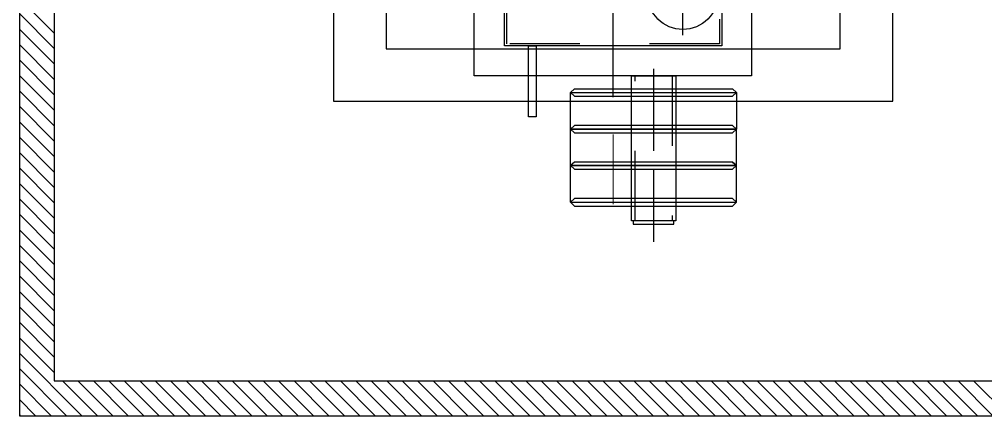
# Model space of a CAD drawing. Header units: metres. Extents: x 529352 to 529741, y 2674804 to 2675132.
# Drawn here: x 529541.483 to 529542.866, y 2674992.052 to 2674992.62 of the extents above; entities that cross this region are included whole.
import ezdxf

# ---------------------------------------------------------------- set-up
doc = ezdxf.new("R2010")
doc.units = ezdxf.units.M
doc.linetypes.add('CENTER2', pattern=[1.125, 0.75, -0.125, 0.125, -0.125])
doc.linetypes.add('PDF_IMPORT', pattern=[1, 0.8, -0.2])
doc.layers.add('IDT', color=7, linetype='Continuous')

# ---------------------------------------------------------------- blocks, each defined once
blk = doc.blocks.new('IDT')
at = {"layer": 'IDT', "color": 7, "ltscale": 0.1}
for p, q in [((27.8558, 22.1108), (26.1561, 22.1108)), ((27.8558, 20.4105), (27.8558, 22.1108))]:
    blk.add_line(p, q, dxfattribs=at)
at = {"layer": 'IDT', "color": 8, "ltscale": 0.1}
for p, q in [((27.8558, 22.1108), (26.1561, 22.1108)), ((27.8558, 20.4105), (27.8558, 22.1108))]:
    blk.add_line(p, q, dxfattribs=at)
at = {"layer": 'IDT', "color": 8, "linetype": 'Continuous'}
for p, q in [((26.4904, 22.0608), (26.4404, 22.1108)), ((26.5125, 22.0608), (26.4625, 22.1108)), ((26.5346, 22.0608), (26.4846, 22.1108)), ((26.5567, 22.0608), (26.5067, 22.1108)), ((26.5788, 22.0608), (26.5288, 22.1108)), ((26.6009, 22.0608), (26.5509, 22.1108)), ((26.623, 22.0608), (26.573, 22.1108)), ((26.6451, 22.0608), (26.5951, 22.1108)), ((26.6672, 22.0608), (26.6172, 22.1108)), ((26.6893, 22.0608), (26.6393, 22.1108)), ((26.7114, 22.0608), (26.6614, 22.1108)), ((26.7335, 22.0608), (26.6835, 22.1108)), ((26.7556, 22.0608), (26.7056, 22.1108)), ((26.7777, 22.0608), (26.7277, 22.1108)), ((26.7998, 22.0608), (26.7498, 22.1108)), ((26.8219, 22.0608), (26.7719, 22.1108)), ((26.844, 22.0608), (26.794, 22.1108)), ((26.866, 22.0608), (26.816, 22.1108)), ((26.8881, 22.0608), (26.8381, 22.1108)), ((26.9102, 22.0608), (26.8602, 22.1108)), ((26.9323, 22.0608), (26.8823, 22.1108)), ((26.9544, 22.0608), (26.9044, 22.1108)), ((26.9765, 22.0608), (26.9265, 22.1108)), ((26.9986, 22.0608), (26.9486, 22.1108)), ((27.0207, 22.0608), (26.9707, 22.1108)), ((27.0428, 22.0608), (26.9928, 22.1108)), ((27.0649, 22.0608), (27.0149, 22.1108)), ((27.087, 22.0608), (27.037, 22.1108)), ((27.1091, 22.0608), (27.0591, 22.1108)), ((27.1312, 22.0608), (27.0812, 22.1108)), ((27.1533, 22.0608), (27.1033, 22.1108)), ((27.1754, 22.0608), (27.1254, 22.1108)), ((27.1975, 22.0608), (27.1475, 22.1108)), ((27.2196, 22.0608), (27.1696, 22.1108)), ((27.2417, 22.0608), (27.1917, 22.1108)), ((27.2638, 22.0608), (27.2138, 22.1108)), ((27.2859, 22.0608), (27.2359, 22.1108)), ((27.308, 22.0608), (27.258, 22.1108)), ((27.3301, 22.0608), (27.2801, 22.1108)), ((27.3522, 22.0608), (27.3022, 22.1108)), ((27.3743, 22.0608), (27.3243, 22.1108)), ((27.3964, 22.0608), (27.3464, 22.1108)), ((27.4185, 22.0608), (27.3685, 22.1108)), ((27.4406, 22.0608), (27.3906, 22.1108)), ((27.4627, 22.0608), (27.4127, 22.1108)), ((27.4848, 22.0608), (27.4348, 22.1108)), ((27.5069, 22.0608), (27.4569, 22.1108)), ((27.529, 22.0608), (27.479, 22.1108)), ((27.5511, 22.0608), (27.5011, 22.1108)), ((27.5732, 22.0608), (27.5232, 22.1108)), ((27.5953, 22.0608), (27.5453, 22.1108)), ((27.6173, 22.0608), (27.5673, 22.1108)), ((27.6394, 22.0608), (27.5894, 22.1108)), ((27.6615, 22.0608), (27.6115, 22.1108)), ((27.6836, 22.0608), (27.6336, 22.1108)), ((27.7057, 22.0608), (27.6557, 22.1108)), ((27.7278, 22.0608), (27.6778, 22.1108)), ((27.7499, 22.0608), (27.6999, 22.1108)), ((27.772, 22.0608), (27.722, 22.1108)), ((27.7941, 22.0608), (27.7441, 22.1108)), ((27.8558, 22.0212), (27.7662, 22.1108)), ((27.8558, 22.0433), (27.7883, 22.1108)), ((27.8558, 22.0654), (27.8104, 22.1108)), ((27.8558, 22.0875), (27.8325, 22.1108)), ((27.8558, 22.1096), (27.8546, 22.1108)), ((27.8558, 21.9991), (27.8058, 22.0491)), ((27.8558, 21.977), (27.8058, 22.027)), ((27.8558, 21.9549), (27.8058, 22.0049)), ((27.8558, 21.9328), (27.8058, 21.9828)), ((27.8558, 21.9107), (27.8058, 21.9607)), ((27.8558, 21.8886), (27.8058, 21.9386)), ((27.8558, 21.8665), (27.8058, 21.9165)), ((27.8558, 21.8444), (27.8058, 21.8944)), ((27.8558, 21.8223), (27.8058, 21.8723)), ((27.8558, 21.8002), (27.8058, 21.8502)), ((27.8558, 21.7781), (27.8058, 21.8281)), ((27.8558, 21.756), (27.8058, 21.806)), ((27.8558, 21.7339), (27.8058, 21.7839)), ((27.8558, 21.7118), (27.8058, 21.7618)), ((27.8558, 21.6897), (27.8058, 21.7397)), ((27.8558, 21.6676), (27.8058, 21.7176)), ((27.8558, 21.6455), (27.8058, 21.6955)), ((27.8558, 21.6234), (27.8058, 21.6734)), ((27.8558, 21.6013), (27.8058, 21.6513)), ((27.8558, 21.5792), (27.8058, 21.6292)), ((27.8558, 21.5571), (27.8058, 21.6071)), ((27.8558, 21.535), (27.8058, 21.585)), ((27.8558, 21.5129), (27.8058, 21.5629))]:
    blk.add_line(p, q, dxfattribs=at)
at = {"layer": 'IDT', "color": 7}
for p, q in [((27.8058, 22.0608), (26.2061, 22.0608)), ((27.8058, 20.4605), (27.8058, 22.0608)), ((27.406, 21.6604), (26.606, 21.6604)), ((26.606, 21.6604), (26.606, 20.8604)), ((27.406, 20.8604), (27.406, 21.6604))]:
    blk.add_line(p, q, dxfattribs=at)
at = {"layer": 'IDT', "color": 8}
for p, q in [((27.8058, 22.0608), (26.2061, 22.0608)), ((27.8058, 20.4605), (27.8058, 22.0608))]:
    blk.add_line(p, q, dxfattribs=at)
at = {"layer": 'IDT', "color": 0, "linetype": 'PDF_IMPORT', "lineweight": 25, "ltscale": 0.146667}
blk.add_line((26.9481, 21.6139), (26.9481, 21.8619), dxfattribs=at)
at = {"layer": 'IDT', "color": 253, "linetype": 'CENTER2', "lineweight": 5, "ltscale": 0.5}
blk.add_line((27.006, 20.5579), (27.006, 21.8549), dxfattribs=at)
at = {"layer": 'IDT', "color": 0, "lineweight": 25}
for p, q in [((26.9772, 21.8367), (26.9191, 21.8367)), ((26.9191, 21.8367), (26.9191, 21.8315)), ((26.9772, 21.8315), (26.9772, 21.8367)), ((26.9165, 21.6242), (26.9165, 21.8315)), ((26.9165, 21.8315), (26.9798, 21.8315)), ((26.9191, 21.8315), (26.9772, 21.8315)), ((26.9481, 21.7579), (26.9481, 21.8315)), ((26.9798, 21.8315), (26.9798, 21.6242)), ((26.8351, 21.8109), (26.8293, 21.805)), ((27.0612, 21.8109), (26.8351, 21.8109)), ((27.067, 21.805), (27.0612, 21.8109)), ((27.067, 21.805), (26.8293, 21.805)), ((26.8293, 21.805), (26.8293, 21.7004)), ((26.8293, 21.805), (26.8351, 21.7999)), ((26.8351, 21.7999), (27.0612, 21.7999)), ((27.0612, 21.7999), (27.067, 21.805)), ((27.067, 21.805), (27.067, 21.7004)), ((26.8351, 21.7579), (26.8293, 21.7527)), ((26.8351, 21.7579), (26.8293, 21.7527)), ((26.8293, 21.7527), (26.8351, 21.7579)), ((27.0612, 21.7579), (26.8351, 21.7579)), ((27.0612, 21.7579), (26.8351, 21.7579)), ((27.0612, 21.7579), (26.8351, 21.7579)), ((27.067, 21.7527), (27.0612, 21.7579)), ((27.067, 21.7527), (27.0612, 21.7579)), ((27.067, 21.7527), (27.0612, 21.7579)), ((27.067, 21.7527), (26.8293, 21.7527)), ((26.8293, 21.7527), (26.8351, 21.7475)), ((26.8293, 21.7527), (27.067, 21.7527)), ((27.067, 21.7527), (26.8293, 21.7527)), ((26.8293, 21.7527), (26.8351, 21.7475)), ((26.8351, 21.7475), (26.8293, 21.7527)), ((26.8351, 21.7475), (27.0612, 21.7475)), ((26.8351, 21.7475), (27.0612, 21.7475)), ((27.0612, 21.7475), (27.067, 21.7527)), ((27.0612, 21.7475), (27.067, 21.7527)), ((27.0612, 21.7475), (27.067, 21.7527)), ((26.8351, 21.7055), (26.8293, 21.7004)), ((26.8351, 21.7055), (26.8293, 21.7004)), ((26.8293, 21.648), (26.8293, 21.7004)), ((26.8293, 21.7004), (27.067, 21.7004)), ((26.8293, 21.7004), (26.8351, 21.6952)), ((27.067, 21.7004), (26.8293, 21.7004)), ((26.8293, 21.7004), (26.8351, 21.6952)), ((27.0612, 21.7055), (26.8351, 21.7055)), ((27.0612, 21.7055), (26.8351, 21.7055)), ((27.067, 21.7004), (27.0612, 21.7055)), ((27.067, 21.7004), (27.0612, 21.7055)), ((27.0612, 21.6952), (27.067, 21.7004)), ((27.0612, 21.6952), (27.067, 21.7004)), ((27.067, 21.7004), (27.067, 21.648)), ((26.8351, 21.6952), (27.0612, 21.6952)), ((26.8351, 21.6952), (27.0612, 21.6952)), ((27.1161, 21.5809), (27.1161, 21.683)), ((27.1161, 21.683), (27.1271, 21.683)), ((27.1271, 21.683), (27.1271, 21.5809)), ((26.8293, 21.648), (26.8351, 21.6532)), ((27.067, 21.648), (26.8293, 21.648)), ((26.8351, 21.6429), (26.8293, 21.648)), ((27.0612, 21.6532), (26.8351, 21.6532)), ((27.0612, 21.6429), (26.8351, 21.6429)), ((27.067, 21.648), (27.0612, 21.6532)), ((27.0612, 21.6429), (27.067, 21.648)), ((26.8079, 20.8966), (26.8079, 21.6242)), ((26.8079, 21.6242), (27.2047, 21.6242)), ((26.9798, 21.6242), (26.9165, 21.6242)), ((27.2047, 21.6242), (27.2047, 20.8966)), ((26.8506, 20.9399), (26.8506, 21.5809)), ((26.8506, 21.5809), (27.1614, 21.5809)), ((27.1271, 21.5809), (27.1161, 21.5809)), ((27.1614, 21.5809), (27.1614, 20.9399)), ((26.9061, 21.566), (26.9061, 21.4484))]:
    blk.add_line(p, q, dxfattribs=at)
at = {"layer": 'IDT', "color": 0, "linetype": 'PDF_IMPORT', "lineweight": 25, "ltscale": 0.055}
for p, q in [((26.9217, 21.6242), (26.9217, 21.8315)), ((26.9217, 21.8315), (26.9746, 21.8315)), ((26.9746, 21.8315), (26.9746, 21.6242)), ((26.9746, 21.6242), (26.9217, 21.6242))]:
    blk.add_line(p, q, dxfattribs=at)
at = {"layer": 'IDT', "color": 0, "linetype": 'PDF_IMPORT', "lineweight": 25, "ltscale": 0.153333}
blk.add_line((27.0063, 20.8663), (27.0063, 21.6546), dxfattribs=at)
at = {"layer": 'IDT', "color": 253}
for p, q in [((27.331, 21.5854), (26.681, 21.5854)), ((26.681, 21.5854), (26.681, 20.9354)), ((27.331, 20.9354), (27.331, 21.5854))]:
    blk.add_line(p, q, dxfattribs=at)
at = {"layer": 'IDT', "color": 0, "linetype": 'PDF_IMPORT', "lineweight": 25, "ltscale": 0.051667}
for p, q in [((26.8538, 20.9431), (26.8538, 21.5783)), ((26.8538, 21.5783), (27.1581, 21.5783)), ((27.1581, 21.5783), (27.1581, 20.9431))]:
    blk.add_line(p, q, dxfattribs=at)
at = {"layer": 'IDT', "color": 0, "lineweight": 25}
blk.add_circle((26.9063, 21.5072), 0.0504, dxfattribs=at)

msp = doc.modelspace()

# ---------------------------------------------------------------- block references
at = {"layer": 'IDT', "color": 8, "rotation": 180}
msp.add_blockref('IDT', (529569.3393, 2675014.163), dxfattribs=at)

doc.saveas('drawing.dxf')
